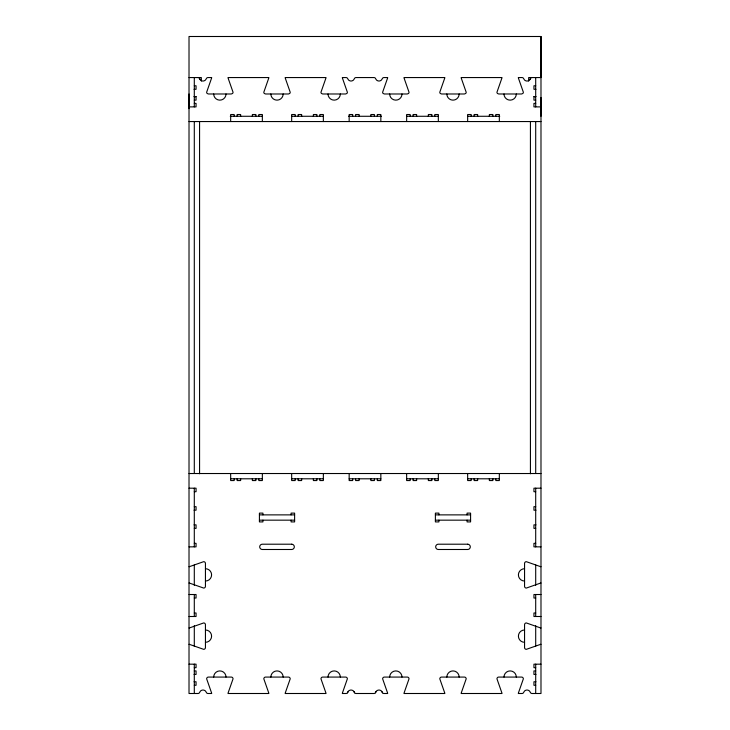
<?xml version="1.0" encoding="UTF-8"?>
<svg xmlns="http://www.w3.org/2000/svg" width="730" height="730" viewBox="0 0 730 730"><rect width="100%" height="100%" fill="white"/><g stroke="black" fill="none" stroke-linecap="round" stroke-linejoin="round"><path stroke-width="1.09" d="M189.015 108.651L189.015 93.987M540.985 116.28L540.985 97.51M540.985 36.5L540.985 693.5L531.987 693.5A1.761 1.761 0 0 1 530.336 692.323A3.522 3.522 0 0 0 523.693 692.323A1.761 1.761 0 0 1 522.032 693.5L518.327 693.5A1.761 1.761 0 0 1 518.4 692.998L523.355 678.836A1.761 1.761 0 0 0 521.594 677.075L498.718 677.075A1.761 1.761 0 0 0 496.957 678.836L501.911 692.998A1.761 1.761 0 0 1 501.984 693.5L461.159 693.5A1.761 1.761 0 0 1 461.232 692.998L466.187 678.836A1.761 1.761 0 0 0 464.426 677.075L441.55 677.075A1.761 1.761 0 0 0 439.788 678.836L444.752 692.998A1.761 1.761 0 0 1 444.826 693.5L403.991 693.5A1.761 1.761 0 0 1 404.064 692.998L409.028 678.836A1.761 1.761 0 0 0 407.267 677.075L384.391 677.075A1.761 1.761 0 0 0 382.63 678.836L387.584 692.998A1.761 1.761 0 0 1 387.657 693.5L383.943 693.5A1.761 1.761 0 0 1 382.283 692.323A3.522 3.522 0 0 0 375.649 692.323A1.761 1.761 0 0 1 373.988 693.5L356.012 693.5A1.761 1.761 0 0 1 354.351 692.323A3.522 3.522 0 0 0 347.717 692.323A1.761 1.761 0 0 1 346.057 693.5L342.343 693.5A1.761 1.761 0 0 1 342.416 692.998L347.37 678.836A1.761 1.761 0 0 0 345.609 677.075L322.733 677.075A1.761 1.761 0 0 0 320.972 678.836L325.936 692.998A1.761 1.761 0 0 1 326.009 693.5L285.174 693.5A1.761 1.761 0 0 1 285.248 692.998L290.212 678.836A1.761 1.761 0 0 0 288.45 677.075L265.574 677.075A1.761 1.761 0 0 0 263.813 678.836L268.768 692.998A1.761 1.761 0 0 1 268.841 693.5L228.016 693.5A1.761 1.761 0 0 1 228.089 692.998L233.043 678.836A1.761 1.761 0 0 0 231.282 677.075L208.406 677.075A1.761 1.761 0 0 0 206.645 678.836L211.6 692.998A1.761 1.761 0 0 1 211.673 693.5L207.968 693.5A1.761 1.761 0 0 1 206.307 692.323A3.522 3.522 0 0 0 199.664 692.323A1.761 1.761 0 0 1 198.012 693.5L189.015 693.5L189.015 36.5L540.985 36.5L540.985 77.562L528.666 77.562L528.666 81.085M347.462 692.788L348.21 691.401M375.402 692.788L376.142 691.401M189.015 77.562L201.334 77.562L201.334 81.085M194.299 85.775L196.06 85.775L196.06 89.297L194.043 89.297M535.701 85.775L533.94 85.775L533.94 89.297L535.957 89.297M194.299 96.625L196.06 96.625L196.06 100.147L194.299 100.147M535.701 100.147L533.94 100.147L533.94 96.625L535.701 96.625M194.043 96.625L196.06 96.625M533.94 96.625L535.957 96.625M194.299 103.377L196.06 103.377L196.06 106.89L189.015 106.89M535.701 103.377L533.94 103.377L533.94 106.89L540.985 106.89M230.269 116.28L262.344 116.28M291.671 116.28L323.499 116.28M348.511 116.28L381.489 116.28M406.5 116.28L438.329 116.28M467.656 116.28L499.731 116.28M189.015 121.554L540.985 121.554M189.015 473.524L540.985 473.524M230.671 478.798L262.344 478.798M291.671 478.798L323.353 478.798M349.159 478.798L380.841 478.798M406.647 478.798L438.329 478.798M467.656 478.798L499.329 478.798M189.015 488.188L196.06 488.188L196.06 491.71L194.299 491.71M540.985 488.188L533.94 488.188L533.94 491.71L535.701 491.71M194.299 506.666L196.06 506.666L196.06 510.188L194.043 510.188M535.701 506.666L533.94 506.666L533.94 510.188L535.957 510.188M259.415 514.878L294.61 514.878M435.39 514.878L470.585 514.878M259.415 520.161L294.61 520.161M435.39 520.161L470.585 520.161M194.043 524.852L196.06 524.852L196.06 528.374L194.299 528.374M535.957 524.852L533.94 524.852L533.94 528.374L535.701 528.374M194.299 543.33L196.06 543.33L196.06 546.852L189.015 546.852M535.701 543.33L533.94 543.33L533.94 546.852L540.985 546.852M189.015 594.512L196.06 594.512L196.06 598.025L194.299 598.025M540.985 594.512L533.94 594.512L533.94 598.025L535.701 598.025M194.299 612.99L196.06 612.99L196.06 616.503L189.015 616.503M535.701 612.99L533.94 612.99L533.94 616.503L540.985 616.503M189.015 664.172L196.06 664.172L196.06 667.685L194.299 667.685M540.985 664.172L533.94 664.172L533.94 667.685L535.701 667.685M194.299 670.916L196.06 670.916L196.06 674.438L194.043 674.438M535.701 670.916L533.94 670.916L533.94 674.438L535.957 674.438M194.043 681.765L196.06 681.765L196.06 685.288L194.299 685.288M535.957 681.765L533.94 681.765L533.94 685.288L535.701 685.288M381.79 691.401L382.538 692.788M353.858 691.401L354.598 692.788M535.701 77.562L535.701 106.89M535.701 121.554L535.701 473.524M535.701 488.188L535.701 546.852M535.701 565.038L535.701 585.351M535.701 594.512L535.701 616.503M535.701 625.692L535.701 646.105M535.701 664.172L535.701 693.5M530.427 77.562L530.427 79.57M530.427 121.554L530.427 473.77M499.329 121.554L499.329 114.519L495.816 114.519L495.816 116.28M499.329 473.524L499.329 480.559L495.816 480.559L495.816 478.798M492.878 116.28L492.878 114.519L489.365 114.519L489.365 116.526M492.878 478.798L492.878 480.559L489.365 480.559L489.365 478.552M477.63 116.526L477.63 114.519L474.108 114.519L474.108 116.28M477.63 478.552L477.63 480.559L474.108 480.559L474.108 478.798M471.178 116.28L471.178 114.519L467.656 114.519L467.656 121.554M471.178 478.798L471.178 480.559L467.656 480.559L467.656 473.524M467.072 514.878L467.072 513.117L470.585 513.117L470.585 521.913L467.072 521.913L467.072 520.161M438.912 514.878L438.912 513.117L435.39 513.117L435.39 521.913L438.912 521.913L438.912 520.161M438.329 121.554L438.329 114.519L434.806 114.519L434.806 116.28M438.329 473.524L438.329 480.559L434.806 480.559L434.806 478.798M431.877 116.28L431.877 114.519L428.355 114.519L428.355 116.526M431.877 478.798L431.877 480.559L428.355 480.559L428.355 478.552M416.62 116.526L416.62 114.519L413.098 114.519L413.098 116.28M416.62 478.552L416.62 480.559L413.098 480.559L413.098 478.798M410.169 116.28L410.169 114.519L406.647 114.519L406.647 121.554M410.169 478.798L410.169 480.559L406.647 480.559L406.647 473.524M380.841 121.554L380.841 114.519L377.319 114.519L377.319 116.28M380.841 473.524L380.841 480.559L377.319 480.559L377.319 478.798M374.39 116.28L374.39 114.519L370.867 114.519L370.867 116.526M374.39 478.798L374.39 480.559L370.867 480.559L370.867 478.552M359.133 116.526L359.133 114.519L355.61 114.519L355.61 116.28M359.133 478.552L359.133 480.559L355.61 480.559L355.61 478.798M352.681 116.28L352.681 114.519L349.159 114.519L349.159 121.554M352.681 478.798L352.681 480.559L349.159 480.559L349.159 473.524M323.353 121.554L323.353 114.519L319.831 114.519L319.831 116.28M323.353 473.524L323.353 480.559L319.831 480.559L319.831 478.798M316.902 116.28L316.902 114.519L313.38 114.519L313.38 116.526M316.902 478.798L316.902 480.559L313.38 480.559L313.38 478.552M301.645 116.526L301.645 114.519L298.123 114.519L298.123 116.28M301.645 478.552L301.645 480.559L298.123 480.559L298.123 478.798M295.194 116.28L295.194 114.519L291.671 114.519L291.671 121.554M295.194 478.798L295.194 480.559L291.671 480.559L291.671 473.524M291.087 514.878L291.087 513.117L294.61 513.117L294.61 521.913L291.087 521.913L291.087 520.161M262.928 514.878L262.928 513.117L259.415 513.117L259.415 521.913L262.928 521.913L262.928 520.161M262.344 121.554L262.344 114.519L258.821 114.519L258.821 116.28M262.344 473.524L262.344 480.559L258.821 480.559L258.821 478.798M255.892 116.28L255.892 114.519L252.37 114.519L252.37 116.526M255.892 478.798L255.892 480.559L252.37 480.559L252.37 478.552M240.635 116.526L240.635 114.519L237.122 114.519L237.122 116.28M240.635 478.552L240.635 480.559L237.122 480.559L237.122 478.798M234.184 116.28L234.184 114.519L230.671 114.519L230.671 121.554M234.184 478.798L234.184 480.559L230.671 480.559L230.671 473.524M199.573 77.562L199.573 79.57M199.573 121.554L199.573 473.77M194.299 77.562L194.299 106.89M194.299 121.554L194.299 473.524M194.299 488.188L194.299 546.852M194.299 565.038L194.299 585.351M194.299 594.512L194.299 616.503M194.299 625.692L194.299 646.105M194.299 664.172L194.299 693.5M189.015 583.042A1.761 1.761 0 0 1 189.517 583.115L203.679 588.07A1.761 1.761 0 0 0 205.44 586.309L205.44 563.432A1.761 1.761 0 0 0 203.679 561.671L189.517 566.626A1.761 1.761 0 0 1 189.015 566.708M189.015 627.973A1.761 1.761 0 0 0 189.517 627.9L203.679 622.945A1.761 1.761 0 0 1 205.44 624.707L205.44 647.583A1.761 1.761 0 0 1 203.679 649.344L189.517 644.389A1.761 1.761 0 0 0 189.015 644.316M540.985 644.316A1.761 1.761 0 0 0 540.483 644.389L526.321 649.344A1.761 1.761 0 0 1 524.56 647.583L524.56 624.707A1.761 1.761 0 0 1 526.321 622.945L540.483 627.9A1.761 1.761 0 0 0 540.985 627.973M540.985 583.042A1.761 1.761 0 0 0 540.483 583.115L526.321 588.07A1.761 1.761 0 0 1 524.56 586.309L524.56 563.432A1.761 1.761 0 0 1 526.321 561.671L540.483 566.626A1.761 1.761 0 0 0 540.985 566.708M503.992 677.075A6.159 6.159 0 0 1 510.151 670.916A6.159 6.159 0 0 1 516.311 677.075M446.833 677.075A6.159 6.159 0 0 1 452.992 670.916A6.159 6.159 0 0 1 459.152 677.075M389.665 677.075A6.159 6.159 0 0 1 395.824 670.916A6.159 6.159 0 0 1 401.984 677.075M328.016 677.075A6.159 6.159 0 0 1 334.176 670.916A6.159 6.159 0 0 1 340.335 677.075M270.848 677.075A6.159 6.159 0 0 1 277.008 670.916A6.159 6.159 0 0 1 283.167 677.075M213.689 677.075A6.159 6.159 0 0 1 219.849 670.916A6.159 6.159 0 0 1 226.008 677.075M524.56 642.309A6.159 6.159 0 0 1 518.4 636.149A6.159 6.159 0 0 1 524.56 629.99M205.44 629.99A6.159 6.159 0 0 1 211.6 636.149A6.159 6.159 0 0 1 205.44 642.309M205.44 568.716A6.159 6.159 0 0 1 211.6 574.875A6.159 6.159 0 0 1 205.44 581.034M524.56 581.034A6.159 6.159 0 0 1 518.4 574.875A6.159 6.159 0 0 1 524.56 568.716M401.984 93.978A6.159 6.159 0 0 1 395.824 100.147A6.159 6.159 0 0 1 389.665 93.978M459.152 93.978A6.159 6.159 0 0 1 452.992 100.147A6.159 6.159 0 0 1 446.833 93.978M516.32 93.978A6.168 6.168 0 0 1 510.151 100.147A6.168 6.168 0 0 1 503.983 93.978M531.987 77.562A1.761 1.761 0 0 0 530.582 78.274L530.336 78.74A3.522 3.522 0 0 1 523.693 78.74L523.447 78.274A1.761 1.761 0 0 0 522.032 77.562L518.327 77.562A1.77 1.77 0 0 0 518.4 78.064L523.355 92.226A1.761 1.761 0 0 1 522.835 93.477L521.594 93.987L498.718 93.987L497.477 93.477A1.761 1.761 0 0 1 496.957 92.226L501.911 78.064A1.761 1.761 0 0 0 501.984 77.562L461.159 77.562A1.77 1.77 0 0 0 461.232 78.064L466.187 92.226A1.761 1.761 0 0 1 465.676 93.477L464.426 93.987L441.55 93.987L440.309 93.477A1.761 1.761 0 0 1 439.788 92.226L444.752 78.064A1.761 1.761 0 0 0 444.826 77.562L403.991 77.562A1.77 1.77 0 0 0 404.064 78.064L409.028 92.226A1.761 1.761 0 0 1 408.508 93.477L407.267 93.987L384.391 93.987L383.14 93.477A1.761 1.761 0 0 1 382.63 92.226L387.584 78.064A1.761 1.761 0 0 0 387.657 77.562L383.943 77.562A1.761 1.761 0 0 0 382.538 78.274L382.283 78.74A3.522 3.522 0 0 1 375.649 78.74L375.402 78.274A1.761 1.761 0 0 0 373.988 77.562L356.012 77.562A1.761 1.761 0 0 0 354.598 78.274L354.351 78.74A3.522 3.522 0 0 1 347.717 78.74L347.462 78.274A1.761 1.761 0 0 0 346.057 77.562L342.343 77.562A1.77 1.77 0 0 0 342.416 78.064L347.37 92.226A1.761 1.761 0 0 1 346.859 93.477L345.609 93.987L322.733 93.987L321.492 93.477A1.761 1.761 0 0 1 320.972 92.226L325.936 78.064A1.761 1.761 0 0 0 326.009 77.562L285.174 77.562A1.77 1.77 0 0 0 285.248 78.064L290.212 92.226A1.761 1.761 0 0 1 289.691 93.477L288.45 93.987L265.574 93.987L264.324 93.477A1.761 1.761 0 0 1 263.813 92.226L268.768 78.064A1.761 1.761 0 0 0 268.841 77.562L228.016 77.562A1.77 1.77 0 0 0 228.089 78.064L233.043 92.226A1.761 1.761 0 0 1 232.523 93.477L231.282 93.987L208.406 93.987L207.165 93.477A1.761 1.761 0 0 1 206.645 92.226L211.6 78.064A1.761 1.761 0 0 0 211.673 77.562L207.968 77.562A1.761 1.761 0 0 0 206.307 78.74A3.522 3.522 0 0 1 199.664 78.74L199.418 78.274A1.761 1.761 0 0 0 198.012 77.562M226.008 93.978A6.159 6.159 0 0 1 219.839 100.147A6.159 6.159 0 0 1 213.68 93.978M283.167 93.978A6.159 6.159 0 0 1 277.008 100.147A6.159 6.159 0 0 1 270.848 93.978M340.335 93.987A6.159 6.159 0 0 1 334.176 100.147A6.159 6.159 0 0 1 328.016 93.987M291.671 544.206L262.344 544.206A2.637 2.637 0 0 0 259.707 546.852A2.637 2.637 0 0 0 262.344 549.489L291.671 549.489A2.637 2.637 0 0 0 294.318 546.852A2.637 2.637 0 0 0 291.671 544.206M467.656 544.206L438.329 544.206A2.637 2.637 0 0 0 435.682 546.852A2.637 2.637 0 0 0 438.329 549.489L467.656 549.489A2.637 2.637 0 0 0 470.293 546.852A2.637 2.637 0 0 0 467.656 544.206"/></g></svg>
